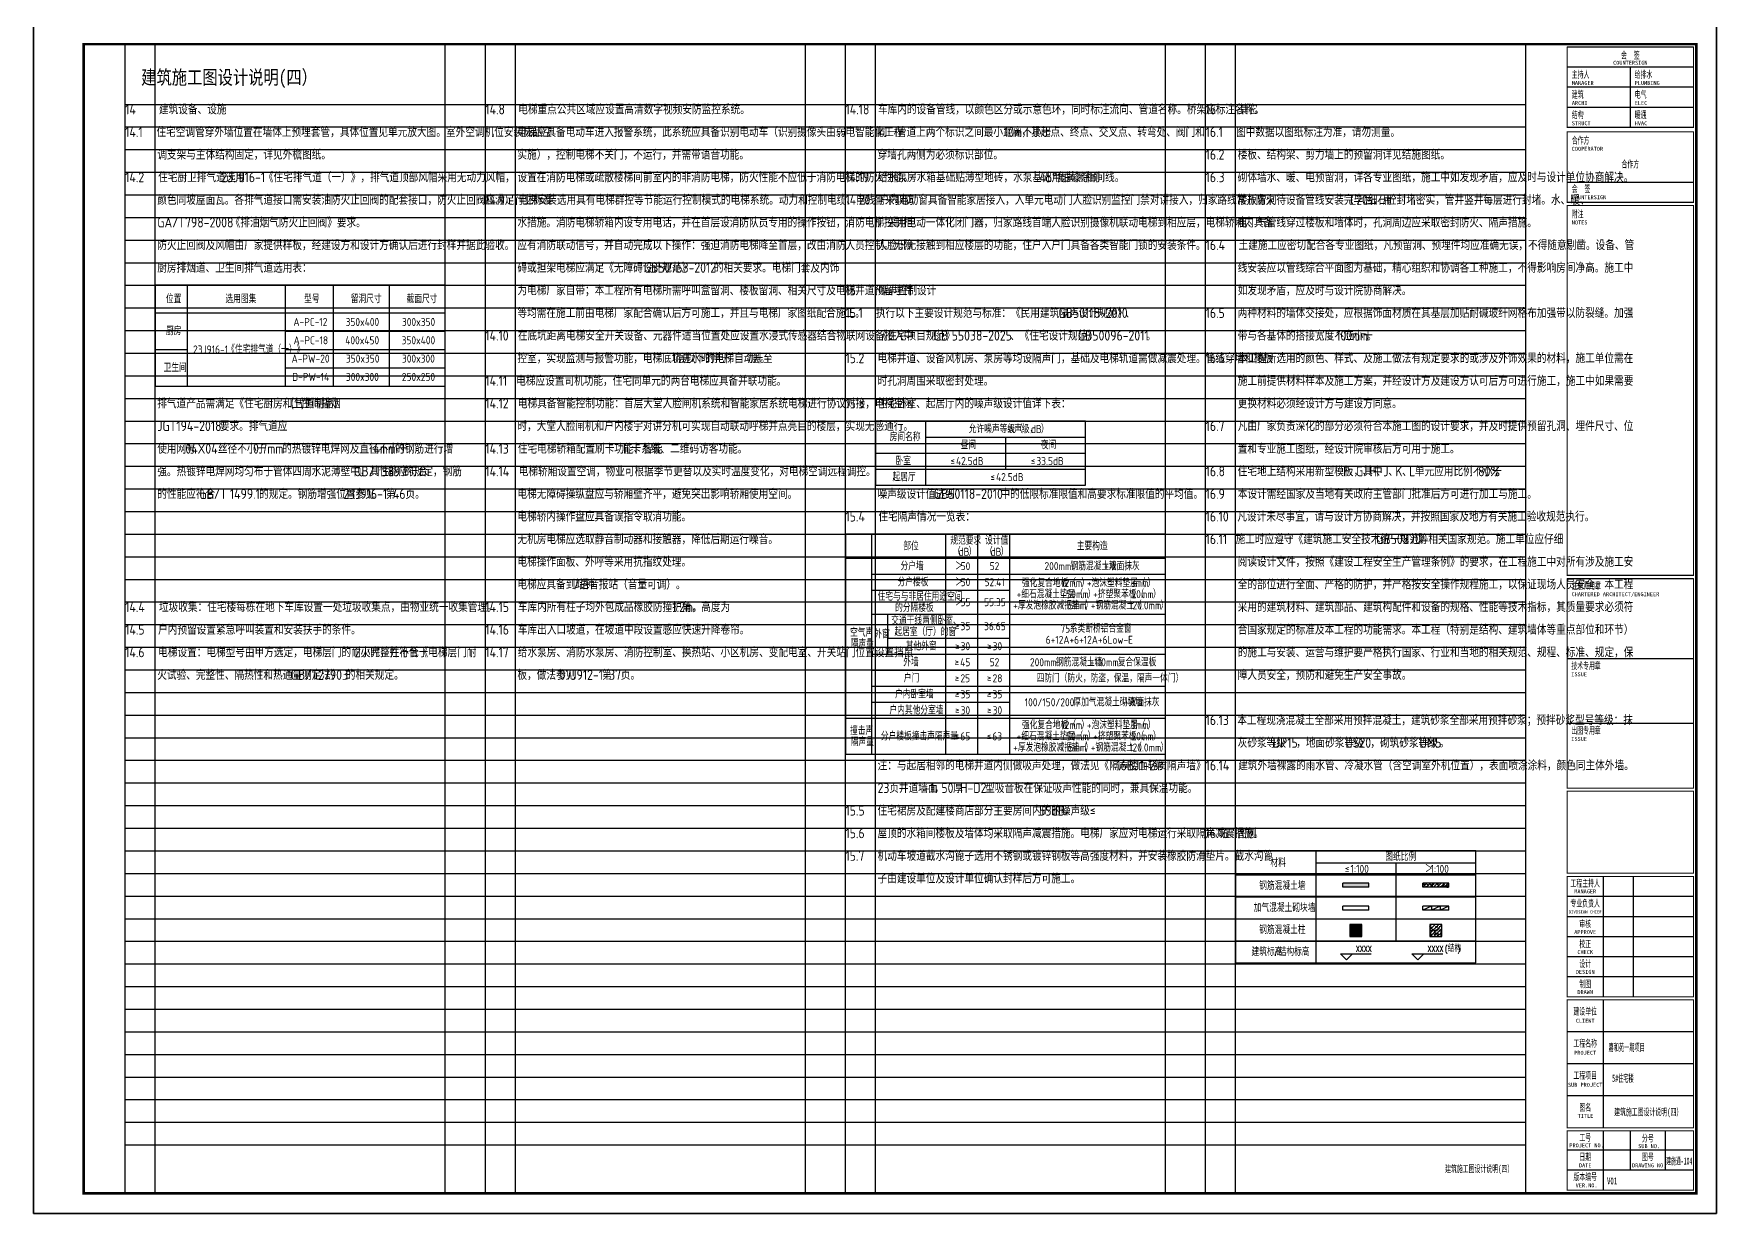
# Model space of a CAD drawing. Extents: x -444109 to -288567, y 158125 to 395725.
# Drawn here: x -372667 to -288567, y 158125 to 217055 of the extents above; entities that cross this region are included whole.
import ezdxf
from ezdxf.enums import TextEntityAlignment as Align

# ---------------------------------------------------------------- set-up
doc = ezdxf.new("R2010")
doc.units = 0
doc.header["$LTSCALE"] = 1000
doc.header["$MEASUREMENT"] = 0
doc.layers.get('Defpoints').update_dxf_attribs({"color": 171})
doc.layers.add('0-DCmeme', color=5, linetype='Continuous', plot=False)
doc.layers.add('0叠拼—建筑设计说明20191113$0$A-ANNO-TEXT', color=7, linetype='Continuous', lineweight=25)
doc.layers.add('0叠拼—消防设计说明20191113$0$A-ANNO-TEXT', color=7, linetype='Continuous', lineweight=25)
for name, color, linetype in [('_TITLE', 7, 'Continuous'), ('A-ANNO-ELEV_标高标注', 3, 'Continuous'), ('A-ANNO-TAB', 7, 'Continuous'), ('A-ANNO-TEXT', 7, 'Continuous'), ('A-ANNO-TITLE', 4, 'Continuous'), ('A-COLU', 255, 'Continuous'), ('A-WALL', 255, 'Continuous'), ('A-WALL-钢筋砼墙', 60, 'Continuous'), ('A-WALL_HATCH', 8, 'Continuous'), ('DC', 7, 'Continuous'), ('PUB_HATCH', 8, 'Continuous')]:
    doc.layers.add(name, color=color, linetype=linetype)
doc.styles.add('-宋体', font='', dxfattribs={"width": 0.8})
doc.styles.add('_TCH_DIM', font='SIMPLEX', dxfattribs={"bigfont": 'GBCBIG'})
doc.styles.get("Standard").update_dxf_attribs({"font": 'GBENOR', "bigfont": 'GBCBIG'})
doc.styles.add('宋体', font='', dxfattribs={"width": 0.8})
doc.styles.get('-宋体').set_extended_font_data('SimSun')
doc.styles.get('宋体').set_extended_font_data('SimSun')
pattern_1 = [(45, (0, 0), (-88.388348, 88.388348), []), (50, (0, 0), (358.6301, -31.37607), [37.5, -412.5]), (355, (0, 0), (-69.37567, 376.09607), [30, -330]), (100.4514, (29.9, -2.6), (289.2547, 344.71977), [31.8701, -350.57106]), (46.1842, (0, 100), (533.6205, -82.7595), [56.25, -618.75]), (96.6356, (44.47, 93.1), (467.33135, 487.0589), [47.80514, -525.8565]), (351.1842, (0, 100), (467.331, 487.0593), [45, -495]), (21, (50, 75), (298.45353, -201.30945), [37.5, -412.5]), (326, (50, 75), (121.65767, 362.57502), [30, -330]), (71.4514, (74.87, 58.22), (420.1113, 161.26525), [31.8701, -350.57106]), (37.5, (0, 0), (6.07993, 166.446927), [0, -326, 0, -335, 0, -331.25]), (7.5, (0, 0), (131.53477, 197.20586), [0, -191, 0, -318.5, 0, -126.25]), (327.5, (-111.5, 0), (266.91122, -11.277436), [0, -125, 0, -390, 0, -517.5]), (317.5, (-161.5, 0), (291.59308, 50.05249), [0, -162.5, 0, -259, 0, -367.5])]

# ---------------------------------------------------------------- blocks, each defined once
blk = doc.blocks.new('_FZH')
blk.add_lwpolyline([(-0.5, -0.5), (0.5, -0.5), (0.5, 0.5), (-0.5, 0.5)], close=True)
at = {"layer": 'PUB_HATCH'}
blk.add_solid([(-0.5, -0.5), (0.5, -0.5), (-0.5, 0.5), (0.5, 0.5)], dxfattribs=at)

msp = doc.modelspace()

# ---------------------------------------------------------------- hatches: boundary and pattern name
at = {"layer": 'A-WALL_HATCH'}
msp.add_hatch(color=256, dxfattribs=at).paths.add_polyline_path([(-305942, 174619), (-307242, 174619), (-307242, 174419), (-305942, 174419)])
h = msp.add_hatch(dxfattribs=at)
h.set_pattern_fill('钢筋混凝土', color=256, scale=50, style=0)
h.set_pattern_definition(pattern_1)
h.paths.add_polyline_path([(-301942, 174619), (-303242, 174619), (-303242, 174419), (-301942, 174419)])
h = msp.add_hatch(dxfattribs=at)
h.set_pattern_fill('钢筋混凝土', color=256, scale=50, style=0)
h.set_pattern_definition(pattern_1)
h.paths.add_polyline_path([(-302892, 171955), (-302292, 171955), (-302292, 172555), (-302892, 172555)])

# ---------------------------------------------------------------- linework, layer by layer
at = {"layer": '_TITLE', "ltscale": 0.5}
msp.add_lwpolyline([(-372667, 217525), (-288567, 217525), (-288567, 158125), (-372667, 158125)], close=True, dxfattribs=at)
at = {"layer": 'A-ANNO-ELEV_标高标注'}
for p, q in [((-307059, 170786), (-307359, 171086)), ((-307359, 171086), (-305813, 171086)), ((-307059, 170786), (-306759, 171086)), ((-303482, 170786), (-303782, 171086)), ((-303782, 171086), (-302235, 171086)), ((-303482, 170786), (-303182, 171086))]:
    msp.add_line(p, q, dxfattribs=at)
at = {"layer": 'A-ANNO-TAB'}
for points in [[(-366592, 199450), (-352092, 199450), (-352092, 204485), (-366592, 204485)], [(-330592, 194505), (-320092, 194505), (-320092, 197705), (-330592, 197705)], [(-332092, 181055), (-316092, 181055), (-316092, 192055), (-332092, 192055)], [(-312592, 170635), (-300592, 170635), (-300592, 176235), (-312592, 176235)]]:
    msp.add_lwpolyline(points, close=True, dxfattribs=at)
for points in [[(-364992, 204485), (-364992, 199450)], [(-360092, 204485), (-360092, 199450)], [(-357692, 204485), (-357692, 199450)], [(-354892, 204485), (-354892, 199450)], [(-366592, 203112), (-352092, 203112)], [(-360092, 202196), (-352092, 202196)], [(-366592, 201281), (-364992, 201281)], [(-360092, 201281), (-352092, 201281)], [(-360092, 200365), (-352092, 200365)], [(-328092, 197705), (-328092, 194505)], [(-328092, 196905), (-320092, 196905)], [(-324092, 196905), (-324092, 195305)], [(-330592, 196105), (-320092, 196105)], [(-330592, 195305), (-320092, 195305)], [(-330792, 192055), (-330792, 181055)], [(-327092, 192055), (-327092, 181055)], [(-325492, 192055), (-325492, 181055)], [(-323892, 192055), (-323892, 181055)], [(-332092, 190855), (-316092, 190855)], [(-330792, 190055), (-316092, 190055)], [(-330792, 189255), (-323892, 189255)], [(-330792, 188055), (-316092, 188055)], [(-329992, 188055), (-329992, 186055)], [(-329992, 186855), (-323892, 186855)], [(-330792, 186055), (-316092, 186055)], [(-330792, 185255), (-316092, 185255)], [(-330792, 184455), (-316092, 184455)], [(-330792, 183655), (-323892, 183655)], [(-332092, 182855), (-316092, 182855)], [(-308592, 176235), (-308592, 170635)], [(-312592, 175035), (-300592, 175035)], [(-308592, 175635), (-300592, 175635)], [(-304592, 175635), (-304592, 171735)], [(-312592, 173935), (-300592, 173935)], [(-312592, 172835), (-300592, 172835)], [(-312592, 171735), (-300592, 171735)]]:
    msp.add_lwpolyline(points, dxfattribs=at)
at = {"layer": 'A-ANNO-TITLE'}
for p, q in [((-289717, 216375), (-296017, 216375)), ((-289717, 215375), (-296017, 215375)), ((-292867, 215375), (-292867, 212375)), ((-289717, 214375), (-296017, 214375)), ((-289717, 214375), (-296017, 214375)), ((-289717, 213375), (-296017, 213375)), ((-289717, 212375), (-296017, 212375)), ((-289717, 209619, 100), (-296017, 209619, 100)), ((-289717, 208614, 100), (-296017, 208614, 100)), ((-289717, 189980), (-296017, 189980)), ((-289717, 189830), (-296017, 189830)), ((-289717, 185830), (-296017, 185830)), ((-289717, 182600), (-296017, 182600)), ((-294227, 174945), (-294227, 168945)), ((-292727, 174945), (-292727, 168945)), ((-289717, 173945), (-296017, 173945)), ((-289717, 172945), (-296017, 172945)), ((-289717, 171945), (-296017, 171945)), ((-289717, 170945), (-296017, 170945)), ((-289717, 169945), (-296017, 169945)), ((-294227, 168795), (-294227, 162395)), ((-289717, 167195), (-296017, 167195)), ((-289717, 165595), (-296017, 165595)), ((-289717, 163995), (-296017, 163995)), ((-294227, 162245), (-294227, 159275)), ((-292867, 162245), (-292867, 160275)), ((-291122, 162245), (-291122, 160275)), ((-289717, 161275), (-296017, 161275)), ((-289717, 160275), (-296017, 160275))]:
    msp.add_line(p, q, dxfattribs=at)
msp.add_lwpolyline([(-372667, 158125), (-288567, 158125), (-288567, 217525), (-372667, 217525)], close=True, dxfattribs=at)
for points, const_width in [([(-370167, 159125), (-289567, 159125), (-289567, 216525), (-370167, 216525)], 120), ([(-296017, 216375), (-296017, 212375), (-289717, 212375), (-289717, 216375)], 50), ([(-296017, 208614), (-289717, 208614), (-289717, 212144), (-296017, 212144)], 50), ([(-296017, 189830), (-296017, 179369), (-289717, 179369), (-289717, 189830), (-289717, 189830), (-296017, 189830)], 50), ([(-296017, 179219), (-296017, 175119), (-289717, 175119), (-289717, 179219)], 50), ([(-296017, 174945), (-296017, 168945), (-289717, 168945), (-289717, 174945)], 50), ([(-296017, 174945), (-296017, 168945), (-289717, 168945), (-289717, 174945)], 50), ([(-296017, 168795), (-296017, 162395), (-289717, 162395), (-289717, 168795)], 50), ([(-296017, 162245), (-296017, 159275), (-289717, 159275), (-289717, 162245)], 50)]:
    msp.add_lwpolyline(points, close=True, dxfattribs=dict(at, const_width=const_width))
at = {"layer": 'A-ANNO-TITLE', "const_width": 50, "elevation": 100}
msp.add_lwpolyline([(-296017, 208464), (-296017, 189980), (-289717, 189980), (-289717, 208464), (-289717, 208464), (-296017, 208464)], close=True, dxfattribs=at)
at = {"layer": 'A-ANNO-TITLE'}
msp.add_point((-289567, 159125), dxfattribs=at)
at = {"layer": 'A-COLU'}
for p, q in [((-302292, 172555), (-302892, 172555)), ((-302892, 172555), (-302892, 171955)), ((-302292, 171955), (-302292, 172555)), ((-302892, 171955), (-302292, 171955))]:
    msp.add_line(p, q, dxfattribs=at)
at = {"layer": 'A-WALL'}
for p, q in [((-305942, 173475), (-307242, 173475)), ((-307242, 173275), (-307242, 173475)), ((-305942, 173275), (-307242, 173275)), ((-305942, 173275), (-305942, 173475)), ((-301942, 173475), (-303242, 173475)), ((-303242, 173275), (-303242, 173475)), ((-301942, 173275), (-303242, 173275)), ((-301942, 173275), (-301942, 173475))]:
    msp.add_line(p, q, dxfattribs=at)
at = {"layer": 'A-WALL-钢筋砼墙'}
for p, q in [((-305942, 174619), (-307242, 174619)), ((-307242, 174419), (-307242, 174619)), ((-305942, 174419), (-307242, 174419)), ((-305942, 174419), (-305942, 174619)), ((-301942, 174619), (-303242, 174619)), ((-303242, 174419), (-303242, 174619)), ((-301942, 174419), (-303242, 174419)), ((-301942, 174419), (-301942, 174619))]:
    msp.add_line(p, q, dxfattribs=at)
at = {"layer": 'A-WALL_HATCH'}
for p, q in [((-302809, 173475), (-303242, 173275)), ((-302375, 173475), (-302809, 173275)), ((-302809, 173475), (-302809, 173275)), ((-301942, 173475), (-302375, 173275)), ((-302375, 173475), (-302375, 173275))]:
    msp.add_line(p, q, dxfattribs=at)
at = {"layer": 'Defpoints', "color": 136}
for p, q in [((-368092, 159125), (-368092, 216525)), ((-366592, 159125), (-366592, 216525)), ((-352092, 159125), (-352092, 216525)), ((-350092, 159125), (-350092, 216525)), ((-348592, 159125), (-348592, 216525)), ((-334092, 159125), (-334092, 216525)), ((-332092, 159125), (-332092, 216525)), ((-330592, 159125), (-330592, 216525)), ((-316092, 159125), (-316092, 216525)), ((-314092, 159125), (-314092, 216525)), ((-312592, 159125), (-312592, 216525)), ((-298092, 159125), (-298092, 216525)), ((-368092, 213525), (-298092, 213525)), ((-368092, 212395), (-298092, 212395)), ((-368092, 211265), (-298092, 211265)), ((-368092, 210135), (-298092, 210135)), ((-368092, 209005), (-298092, 209005)), ((-368092, 207875), (-298092, 207875)), ((-368092, 206745), (-298092, 206745)), ((-368092, 205615), (-298092, 205615)), ((-368092, 204485), (-298092, 204485)), ((-368092, 203355), (-298092, 203355)), ((-368092, 202225), (-298092, 202225)), ((-368092, 201095), (-298092, 201095)), ((-368092, 199965), (-298092, 199965)), ((-368092, 198835), (-298092, 198835)), ((-368092, 197705), (-298092, 197705)), ((-368092, 196575), (-298092, 196575)), ((-368092, 195445), (-298092, 195445)), ((-368092, 194315), (-298092, 194315)), ((-368092, 193185), (-298092, 193185)), ((-368092, 192055), (-298092, 192055)), ((-368092, 190925), (-298092, 190925)), ((-368092, 189795), (-298092, 189795)), ((-368092, 188665), (-298092, 188665)), ((-368092, 187535), (-298092, 187535)), ((-368092, 186405), (-298092, 186405)), ((-368092, 185275), (-298092, 185275)), ((-368092, 184145), (-298092, 184145)), ((-368092, 183015), (-298092, 183015)), ((-368092, 181885), (-298092, 181885)), ((-368092, 180755), (-298092, 180755)), ((-368092, 179625), (-298092, 179625)), ((-368092, 178495), (-298092, 178495)), ((-368092, 177365), (-298092, 177365)), ((-368092, 176235), (-298092, 176235)), ((-368092, 175105), (-298092, 175105)), ((-368092, 173975), (-298092, 173975)), ((-368092, 172845), (-298092, 172845)), ((-368092, 171715), (-298092, 171715)), ((-368092, 170585), (-298092, 170585)), ((-368092, 169455), (-298092, 169455)), ((-368092, 168325), (-298092, 168325)), ((-368092, 167195), (-298092, 167195)), ((-368092, 166065), (-298092, 166065)), ((-368092, 164935), (-298092, 164935)), ((-368092, 163805), (-298092, 163805)), ((-368092, 162675), (-298092, 162675)), ((-368092, 161545), (-298092, 161545))]:
    msp.add_line(p, q, dxfattribs=at)

# ---------------------------------------------------------------- block references
at = {"layer": 'A-COLU', "xscale": 600, "yscale": 600, "zscale": 600}
msp.add_blockref('_FZH', (-306592, 172255), dxfattribs=at)

# ---------------------------------------------------------------- texts
at = {"style": '-宋体'}
for s, height, width, p in [('嘉和苑一期项目', 370, 0.5, (-293955, 166231)), ('5#住宅楼', 370, 0.5, (-293774, 164691)), ('V01', 350, 0.6, (-294033, 159570))]:
    msp.add_text(s, height=height, dxfattribs=dict(at, width=width)).set_placement(p)
at = {"layer": '0-DCmeme', "style": '-宋体', "width": 0.6}
msp.add_text('建筑施工图设计说明(四）', height=350, dxfattribs=at).set_placement((-300421, 160175), align=Align.CENTER)
at = {"layer": '0叠拼—建筑设计说明20191113$0$A-ANNO-TEXT'}
for s, height, p in [('14', 500, (-368092, 213025)), ('建筑设备、设施', 482.3, (-366404, 213025)), ('14.8', 500, (-350092, 213025)), ('电梯重点公共区域应设置高清数字视频安防监控系统。', 482.27, (-348446, 213025)), ('14.18', 500, (-332092, 213025)), ('车库内的设备管线，以颜色区分或示意色环，同时标注流向、管道名称。桥架应标注名称。', 482.27, (-330467, 213025)), ('16', 500, (-314092, 213025)), ('其它', 482.3, (-312446, 213025)), ('14.1', 500, (-368092, 211895)), ('住宅空调管穿外墙位置在墙体上预埋套管，具体位置见单元放大图。室外空调机位安装成品空', 482.27, (-366529, 211895)), ('电梯应具备电动车进入报警系统，此系统应具备识别电动车（识别摄像头由弱电智能化工程', 482.27, (-348488, 211895)), ('同一管道上两个标识之间最小距离不小于', 482.27, (-330488, 211895)), ('10m', 500, (-324169, 211895)), ('，其起点、终点、交叉点、转弯处、阀门和', 482.27, (-323294, 211895)), ('16.1', 500, (-314092, 211895)), ('图中数据以图纸标注为准，请勿测量。', 482.27, (-312571, 211895)), ('调支架与主体结构固定，详见外檐图纸。', 482.27, (-366488, 210765)), ('实施），控制电梯不关门，不运行，并需带语音功能。', 482.27, (-348488, 210765)), ('穿墙孔两侧为必须标识部位。', 482.27, (-330488, 210765)), ('16.2', 500, (-314092, 210765)), ('楼板、结构梁、剪力墙上的预留洞详见结施图纸。', 482.27, (-312488, 210765)), ('14.2', 500, (-368092, 209635)), ('住宅厨卫排气道选用', 482.3, (-366446, 209635)), ('23J916-1', 500, (-363286, 209635)), ('《住宅排气道（一）》，排气道顶部风帽采用无动力风帽，', 482.27, (-361160, 209635)), ('设置在消防电梯或疏散楼梯间前室内的非消防电梯，防火性能不应低于消防电梯的防火性能。', 482.27, (-348488, 209635)), ('14.19', 500, (-332092, 209635)), ('给水泵房水箱基础贴薄型地砖，水泵基础用油漆涂刷', 482.27, (-330465, 209635)), ('45', 500, (-322391, 209635)), ('°角黄黑相间线。', 482.3, (-321766, 209635)), ('16.3', 500, (-314092, 209635)), ('砌体墙水、暖、电预留洞，详各专业图纸，施工中如发现矛盾，应及时与设计单位协商解决。', 482.27, (-312488, 209635)), ('颜色同坡屋面瓦。各排气道接口需安装油防火止回阀的配套接口，防火止回阀应满足行业标准', 482.27, (-366488, 208505)), ('14.9', 500, (-350092, 208505)), ('电梯安装选用具有电梯群控等节能运行控制模式的电梯系统。动力和控制电缆、电线需采取防', 482.27, (-348445, 208505)), ('14.20', 500, (-332092, 208505)), ('户内电动窗具备智能家居接入，入单元电动门人脸识别监控门禁对讲接入，归家路线常开防火', 482.27, (-330384, 208505)), ('楼板留洞待设备管线安装完毕后，用', 482.27, (-312488, 208505)), ('C20', 500, (-306871, 208505)), ('细石砼封堵密实，管井竖井每层进行封堵。水、暖、', 482.27, (-305996, 208505)), ('GA/T798-2008', 500, (-366488, 207375)), ('《排油烟气防火止回阀》要求。', 482.27, (-362820, 207375)), ('水措施。消防电梯轿箱内设专用电话，并在首层设消防队员专用的操作按钮，消防电梯控制柜', 482.27, (-348488, 207375)), ('门采用电动一体化闭门器，归家路线首端人脸识别摄像机联动电梯到相应层，电梯轿厢内具备', 482.27, (-330488, 207375)), ('电、气管线穿过楼板和墙体时，孔洞周边应采取密封防火、隔声措施。', 482.27, (-312488, 207375)), ('防火止回阀及风帽由厂家提供样板，经建设方和设计方确认后进行封样并据此验收。', 482.27, (-366488, 206245)), ('应有消防联动信号，并自动完成以下操作：强迫消防电梯降至首层，改由消防人员控制。无障', 482.27, (-348488, 206245)), ('人脸识无接触到相应楼层的功能，住户入户门具备各类智能门锁的安装条件。', 482.27, (-330488, 206245)), ('16.4', 500, (-314092, 206245)), ('土建施工应密切配合各专业图纸，凡预留洞、预埋件均应准确无误，不得随意剔凿。设备、管', 482.27, (-312446, 206245)), ('厨房排烟道、卫生间排气道选用表：', 482.27, (-366488, 205115)), ('碍或担架电梯应满足《无障碍设计规范》', 482.27, (-348488, 205115)), ('GB50763-2012', 500, (-342169, 205115)), ('的相关要求。电梯门套及内饰', 482.27, (-338669, 205115)), ('线安装应以管线综合平面图为基础，精心组织和协调各工种施工，不得影响房间净高。施工中', 482.27, (-312488, 205115)), ('为电梯厂家自带；本工程所有电梯所需呼叫盒留洞、楼板留洞、相关尺寸及电梯井道预留埋件', 482.27, (-348488, 203985)), ('15', 500, (-332092, 203985)), ('噪声控制设计', 482.3, (-330446, 203985)), ('如发现矛盾，应及时与设计院协商解决。', 482.27, (-312488, 203985)), ('等均需在施工前由电梯厂家配合确认后方可施工，并且与电梯厂家图纸配合施工。', 482.27, (-348488, 202855)), ('15.1', 500, (-332092, 202855)), ('执行以下主要设计规范与标准：《民用建筑隔声设计规范》', 482.27, (-330571, 202855)), ('GB50118-2010', 500, (-321443, 202855)), ('、', 482, (-318110, 202855)), ('16.5', 500, (-314092, 202855)), ('两种材料的墙体交接处，应根据饰面材质在其基层加贴耐碱玻纤网格布加强带以防裂缝。加强', 482.27, (-312488, 202855)), ('14.10', 500, (-350092, 201725)), ('在底坑距离电梯安全开关设备、元器件适当位置处应设置水浸式传感器结合物联网设备接入中', 482.27, (-348467, 201725)), ('《住宅项目规范》', 482.3, (-330488, 201725)), ('GB', 500, (-327679, 201725)), ('55038-2025', 500, (-326783, 201725)), ('、《住宅设计规范》', 482.3, (-323867, 201725)), ('GB50096-2011', 500, (-320478, 201725)), ('。', 482, (-317060, 201725)), ('带与各基体的搭接宽度不应小于', 482.27, (-312488, 201725)), ('100mm', 500, (-307573, 201725)), ('。', 482, (-306031, 201725)), ('控室，实现监测与报警功能，电梯底坑进水时停于', 482.27, (-348488, 200595)), ('1', 500, (-340764, 200595)), ('层以下的电梯自动升至', 482.3, (-340556, 200595)), ('1', 500, (-337045, 200595)), ('层。', 482.3, (-336837, 200595)), ('15.2', 500, (-332092, 200595)), ('电梯井道、设备风机房、泵房等均设隔声门，基础及电梯轨道需做减震处理。管线穿墙和楼板', 482.27, (-330488, 200595)), ('16.6', 500, (-314092, 200595)), ('本工程所选用的颜色、样式、及施工做法有规定要求的或涉及外饰效果的材料，施工单位需在', 482.27, (-312488, 200595)), ('14.11', 500, (-350092, 199465)), ('电梯应设置司机功能，住宅同单元的两台电梯应具备并联功能。', 482.27, (-348550, 199465)), ('时孔洞周围采取密封处理。', 482.27, (-330488, 199465)), ('施工前提供材料样本及施工方案，并经设计方及建设方认可后方可进行施工，施工中如果需要', 482.27, (-312488, 199465)), ('排气道产品需满足《住宅厨房和卫生间排烟', 482.27, (-366488, 198335)), ('(', 500, (-359817, 198335)), ('气', 482, (-359651, 198335)), (')', 500, (-359300, 198335)), ('道制品》', 482.3, (-359133, 198335)), ('14.12', 500, (-350092, 198335)), ('电梯具备智能控制功能：首层大堂人脸闸机系统和智能家居系统电梯进行协议对接，电梯空闲', 482.27, (-348467, 198335)), ('15.3', 500, (-332092, 198335)), ('住宅卧室、起居厅内的噪声级设计值详下表：', 482.27, (-330488, 198335)), ('更换材料必须经设计方与建设方同意。', 482.27, (-312488, 198335)), ('JGT194-2018', 500, (-366488, 197205)), ('要求。排气道应', 482.3, (-363361, 197205)), ('时，大堂人脸闸机和户内楼宇对讲分机可实现自动联动呼梯并点亮目的楼层，实现无感通行。', 482.27, (-348488, 197205)), ('16.7', 500, (-314092, 197205)), ('凡由厂家负责深化的部分必须符合本施工图的设计要求，并及时提供预留孔洞、埋件尺寸、位', 482.27, (-312488, 197205)), ('使用网号', 482.3, (-366488, 196075)), ('04X04', 500, (-365083, 196075)), ('丝径不小于', 482.3, (-363458, 196075)), ('0.7mm', 500, (-361703, 196075)), ('的热镀锌电焊网及直径不小于', 482.27, (-360245, 196075)), ('4mm', 500, (-355681, 196075)), ('的钢筋进行增', 482.3, (-354598, 196075)), ('14.13', 500, (-350092, 196075)), ('住宅电梯轿箱配置刷卡功能、智能', 482.27, (-348467, 196075)), ('IC', 500, (-343201, 196075)), ('卡系统、二维码访客功能。', 482.27, (-342784, 196075)), ('置和专业施工图纸，经设计院审核后方可用于施工。', 482.27, (-312488, 196075)), ('强。热镀锌电焊网均匀布于管体四周水泥薄壁中，其性能应符合', 482.27, (-366488, 194945)), ('QB/T3897', 500, (-356658, 194945)), ('的规定，钢筋', 482.3, (-354156, 194945)), ('14.14', 500, (-350092, 194945)), ('电梯轿厢设置空调，物业可根据季节更替以及实时温度变化，对电梯空调远程调控。', 482.27, (-348425, 194945)), ('16.8', 500, (-314092, 194945)), ('住宅地上结构采用新型模板，其中', 482.27, (-312488, 194945)), ('F', 500, (-307222, 194945)), ('、', 482, (-306930, 194945)), ('G', 500, (-306579, 194945)), ('、', 482, (-306246, 194945)), ('H', 500, (-305895, 194945)), ('、', 482, (-305561, 194945)), ('J', 500, (-305210, 194945)), ('、', 482, (-304960, 194945)), ('K', 500, (-304609, 194945)), ('、', 482, (-304274, 194945)), ('L', 500, (-303923, 194945)), ('单元应用比例不小于', 482.3, (-303631, 194945)), ('80%', 500, (-300471, 194945)), ('的性能应符合', 482.3, (-366488, 193815)), ('GB/T', 500, (-364381, 193815)), ('1499.1', 500, (-362860, 193815)), ('的规定。钢筋增强位置参见', 482.27, (-361399, 193815)), ('23J916-1', 500, (-357186, 193815)), ('第', 482, (-355060, 193815)), ('46', 500, (-354709, 193815)), ('页。', 482.3, (-354084, 193815)), ('电梯无障碍操纵盘应与轿厢壁齐平，避免突出影响轿厢使用空间。', 482.27, (-348488, 193815)), ('噪声级设计值达到', 482.3, (-330488, 193815)), ('GB50118-2010', 500, (-327679, 193815)), ('中的低限标准限值和高要求标准限值的平均值。', 482.27, (-324346, 193815)), ('16.9', 500, (-314092, 193815)), ('本设计需经国家及当地有关政府主管部门批准后方可进行加工与施工。', 482.27, (-312486, 193815)), ('电梯轿内操作盘应具备误指令取消功能。', 482.27, (-348488, 192685)), ('15.4', 500, (-332092, 192685)), ('住宅隔声情况一览表：', 482.3, (-330446, 192685)), ('16.10', 500, (-314092, 192685)), ('凡设计未尽事宜，请与设计方协商解决，并按照国家及地方有关施工验收规范执行。', 482.27, (-312509, 192685)), ('无机房电梯应选取静音制动器和接触器，降低后期运行噪音。', 482.27, (-348488, 191555)), ('16.11', 500, (-314092, 191555)), ('施工时应遵守《建筑施工安全技术统一规范》', 482.27, (-312592, 191555)), ('GB50870', 500, (-305571, 191555)), ('等相关国家规范。施工单位应仔细', 482.27, (-303446, 191555)), ('电梯操作面板、外呼等采用抗指纹处理。', 482.27, (-348488, 190425)), ('阅读设计文件，按照《建设工程安全生产管理条例》的要求，在工程施工中对所有涉及施工安', 482.27, (-312488, 190425)), ('电梯应具备到站钟', 482.3, (-348488, 189295)), ('/', 500, (-345679, 189295)), ('语音报站（音量可调）。', 482.27, (-345388, 189295)), ('全的部位进行全面、严格的防护，并严格按安全操作规程施工，以保证现场人员安全。本工程', 482.27, (-312488, 189295)), ('14.4', 500, (-368092, 188165)), ('垃圾收集：住宅楼每栋在地下车库设置一处垃圾收集点，由物业统一收集管理。', 482.27, (-366404, 188165)), ('14.15', 500, (-350092, 188165)), ('车库内所有柱子均外包成品橡胶防撞护角，高度为', 482.27, (-348467, 188165)), ('1.2m', 500, (-340743, 188165)), ('采用的建筑材料、建筑部品、建筑构配件和设备的规格、性能等技术指标，其质量要求必须符', 482.27, (-312488, 188165)), ('户内预留设置紧急呼叫装置和安装扶手的条件。', 482.27, (-366446, 187035)), ('车库出入口坡道，在坡道中段设置感应快速升降卷帘。', 482.27, (-348467, 187035)), ('。', 482, (-339743, 188165)), ('合国家规定的标准及本工程的功能需求。本工程（特别是结构、建筑墙体等重点部位和环节）', 482.27, (-312488, 187035)), ('14.5', 500, (-368092, 187035)), ('14.16', 500, (-350092, 187035)), ('14.6', 500, (-368092, 185905)), ('电梯设置：电梯型号由甲方选定，电梯层门的耐火完整性不低于', 482.27, (-366446, 185905)), ('2', 500, (-356616, 185905)), ('小时，并符合《电梯层门耐', 482.27, (-356325, 185905)), ('14.17', 500, (-350092, 185905)), ('给水泵房、消防水泵房、消防控制室、换热站、小区机房、变配电室、开关站门位置设置挡鼠', 482.27, (-348467, 185905)), ('的施工与安装、运营与维护要严格执行国家、行业和当地的相关规范、规程、标准、规定，保', 482.27, (-312488, 185905)), ('火试验、完整性、隔热性和热通量测定法》', 482.27, (-366488, 184775)), ('GB/T27903', 500, (-359817, 184775)), ('的相关规定。', 482.3, (-357066, 184775)), ('板，做法参见', 482.3, (-348488, 184775)), ('07J912-1', 500, (-346381, 184775)), ('第', 482, (-344255, 184775)), ('37', 500, (-343904, 184775)), ('页。', 482.3, (-343320, 184775)), ('障人员安全，预防和避免生产安全事故。', 482.27, (-312488, 184775)), ('16.13', 500, (-314092, 182515)), ('本工程现浇混凝土全部采用预拌混凝土，建筑砂浆全部采用预拌砂浆；预拌砂浆型号等级：抹', 482.27, (-312509, 182515)), ('灰砂浆等级', 482.3, (-312488, 181385)), ('DP15', 500, (-310732, 181385)), ('，地面砂浆等级', 482.3, (-309566, 181385)), ('DS20', 500, (-307108, 181385)), ('，砌筑砂浆等级', 482.3, (-305858, 181385)), ('DM5', 500, (-303401, 181385)), ('。', 482, (-302401, 181385)), ('注：与起居相邻的电梯井道内侧做吸声处理，做法见《隔声楼面轻质隔声墙》', 482.27, (-330488, 180255)), ('16BJ1-2', 500, (-318552, 180255)), ('第', 482, (-316677, 180255)), ('16.14', 500, (-314092, 180255)), ('建筑外墙裸露的雨水管、冷凝水管（含空调室外机位置），表面喷涂涂料，颜色同主体外墙。', 482.27, (-312467, 180255)), ('23', 500, (-330488, 179125)), ('页井道墙面', 482.3, (-329904, 179125)), ('-1', 500, (-328149, 179125)), ('，', 482, (-327649, 179125)), ('50', 500, (-327298, 179125)), ('厚', 482, (-326715, 179125)), ('H-D2', 500, (-326364, 179125)), ('型吸音板在保证吸声性能的同时，兼具保温功能。', 482.27, (-325114, 179125)), ('15.5', 500, (-332092, 177995)), ('住宅裙房及配建楼商店部分主要房间内的的噪声级≤', 482.27, (-330488, 177995)), ('55dB', 500, (-322413, 177995)), ('。', 482, (-321205, 177995)), ('15.6', 500, (-332092, 176865)), ('屋顶的水箱间楼板及墙体均采取隔声减震措施。电梯厂家应对电梯运行采取隔声减震措施。', 482.27, (-330488, 176865)), ('16.16', 500, (-314092, 176865)), ('图例', 482.3, (-312509, 176865)), ('15.7', 500, (-332092, 175735)), ('机动车坡道截水沟篦子选用不锈钢或镀锌钢板等高强度材料，并安装橡胶防滑垫片。截水沟篦', 482.27, (-330488, 175735)), ('子由建设单位及设计单位确认封样后方可施工。', 482.27, (-330488, 174605))]:
    msp.add_text(s, height=height, dxfattribs=at).set_placement(p)
at = {"layer": '0叠拼—消防设计说明20191113$0$A-ANNO-TEXT', "style": '宋体', "width": 0.8}
msp.add_text('建筑施工图设计说明(四）', height=700, dxfattribs=at).set_placement((-367292, 214525))
at = {"layer": 'A-ANNO-TAB'}
for s, height, p in [('位置', 385.8, (-366056, 203599)), ('选用图集', 385.8, (-363082, 203599)), ('型号', 385.8, (-359145, 203599)), ('留洞尺寸', 385.8, (-356820, 203599)), ('截面尺寸', 385.8, (-354030, 203599)), ('A-PC-12', 400, (-359685, 202454)), ('350x400', 400, (-357075, 202454)), ('300x350', 400, (-354259, 202454)), ('厨房', 385.8, (-366054, 201996)), ('A-PC-18', 400, (-359675, 201539)), ('400x450', 400, (-357092, 201539)), ('350x400', 400, (-354275, 201539)), ('23J916-1', 400, (-364699, 201081)), ('《住宅排气道（一）》', 385.8, (-362998, 201081)), ('A-PW-20', 400, (-359775, 200623)), ('350x350', 400, (-357059, 200623)), ('300x300', 400, (-354259, 200623)), ('卫生间', 385.8, (-366175, 200165)), ('D-PW-14', 400, (-359742, 199708)), ('300x300', 400, (-357059, 199708)), ('250x250', 400, (-354263, 199708)), ('房间名称', 385.8, (-329882, 196705)), ('允许噪声等级（', 385.8, (-325932, 197105)), ('A', 400, (-323966, 197105)), ('声级，', 385.8, (-323666, 197105)), ('dB', 400, (-322823, 197105)), ('）', 386, (-322323, 197105)), ('昼间', 385.8, (-326337, 196305)), ('夜间', 385.8, (-322332, 196305)), ('起居厅', 385.8, (-329744, 194705)), ('卧室', 385.8, (-329591, 195505)), ('≤', 386, (-326849, 195505)), ('42.5dB', 400, (-326568, 195505)), ('≤', 386, (-322832, 195505)), ('33.5dB', 400, (-322551, 195505)), ('≤', 386, (-324849, 194705)), ('42.5dB', 400, (-324568, 194705)), ('规范要求', 385.8, (-326854, 191535)), ('设计值', 385.8, (-325113, 191535)), ('部位', 385.8, (-329199, 191255)), ('（', 386, (-326718, 190975)), ('dB', 400, (-326437, 190975)), ('）', 386, (-325937, 190975)), ('（', 386, (-325118, 190975)), ('dB', 400, (-324837, 190975)), ('）', 386, (-324337, 190975)), ('主要构造', 385.8, (-320532, 191255)), ('分户墙', 385.8, (-329342, 190255)), ('＞', 386, (-326616, 190255)), ('50', 400, (-326335, 190255)), ('52', 400, (-324885, 190255)), ('200mm', 400, (-322146, 190255)), ('钢筋混凝土墙', 385.8, (-320846, 190255)), ('+', 400, (-319161, 190255)), ('双面抹灰', 385.8, (-318927, 190255)), ('分户楼板', 385.8, (-329489, 189455)), ('＞', 386, (-326616, 189455)), ('50', 400, (-326335, 189455)), ('52.41', 400, (-325142, 189455)), ('细石混凝土垫层（', 385.8, (-323305, 188855)), ('强化复合地板（', 385.8, (-323272, 189415)), ('12mm', 400, (-321306, 189415)), ('50mm', 400, (-321059, 188855)), ('）', 386, (-320306, 189415)), ('+', 400, (-320025, 189415)), ('）', 386, (-319992, 188855)), ('泡沫塑料垫层（', 385.8, (-319792, 189415)), ('挤塑聚苯板（', 385.8, (-319478, 188855)), ('3mm', 400, (-317826, 189415)), ('20mm', 400, (-317793, 188855)), ('）', 386, (-316993, 189415)), ('）', 386, (-316726, 188855)), ('住宅与与非居住用途空间', 385.82, (-330487, 188735)), ('的分隔楼板', 385.8, (-329612, 188175)), ('＞', 386, (-326623, 188455)), ('55', 400, (-326342, 188455)), ('55.35', 400, (-325165, 188455)), ('+', 400, (-323708, 188295)), ('+', 400, (-323539, 188855)), ('厚发泡橡胶减振垫（', 385.8, (-323474, 188295)), ('5mm', 400, (-320947, 188295)), ('）', 386, (-320113, 188295)), ('+', 400, (-319832, 188295)), ('+', 400, (-319711, 188855)), ('钢筋混凝土（', 385.8, (-319599, 188295)), ('120.0mm', 400, (-317914, 188295)), ('）', 386, (-316347, 188295)), ('交通干线两侧卧室、', 385.8, (-329806, 187535)), ('≥', 386, (-326623, 187255)), ('35', 400, (-326342, 187255)), ('36.65', 400, (-325165, 187255)), ('系类断桥铝合金窗', 385.8, (-320882, 187135)), ('空气声', 385.8, (-331863, 186935)), ('隔声量', 385.8, (-331831, 186375)), ('外窗', 385.8, (-330649, 186855)), ('起居室（厅）的窗', 385.8, (-329644, 186975)), ('6+12A+6+12A+6Low-E', 400, (-322085, 186575)), ('75', 400, (-321349, 187135)), ('外墙', 385.8, (-329201, 185455)), ('其他外窗', 385.8, (-329078, 186255)), ('≥', 386, (-326616, 186255)), ('30', 400, (-326335, 186255)), ('≥', 386, (-325016, 186255)), ('30', 400, (-324735, 186255)), ('钢筋混凝土墙', 385.8, (-321570, 185455)), ('复合保温板', 385.8, (-318484, 185455)), ('户门', 385.8, (-329180, 184655)), ('≥', 386, (-326639, 185455)), ('45', 400, (-326358, 185455)), ('25', 400, (-326346, 184655)), ('52', 400, (-324885, 185455)), ('28', 400, (-324739, 184655)), ('200mm', 400, (-322870, 185455)), ('四防门（防火，防盗，保温，隔声一体门）', 385.82, (-322542, 184655)), ('+110mm', 400, (-319884, 185455)), ('户内卧室墙', 385.8, (-329614, 183855)), ('≥', 386, (-326627, 184655)), ('35', 400, (-326342, 183855)), ('≥', 386, (-325020, 184655)), ('35', 400, (-324742, 183855)), ('户内其他分室墙', 385.8, (-329895, 183055)), ('≥', 386, (-326623, 183855)), ('≥', 386, (-326616, 183055)), ('30', 400, (-326335, 183055)), ('≥', 386, (-325023, 183855)), ('≥', 386, (-325016, 183055)), ('30', 400, (-324735, 183055)), ('100/150/200', 400, (-323134, 183455)), ('厚加气混凝土砌块墙', 385.8, (-320700, 183455)), ('+', 400, (-318173, 183455)), ('双面抹灰', 385.8, (-317939, 183455)), ('强化复合地板（', 385.8, (-323272, 182315)), ('12mm', 400, (-321306, 182315)), ('）', 386, (-320306, 182315)), ('+', 400, (-320025, 182315)), ('泡沫塑料垫层（', 385.8, (-319792, 182315)), ('3mm', 400, (-317826, 182315)), ('）', 386, (-316993, 182315)), ('撞击声', 385.8, (-331863, 182035)), ('隔声量', 385.8, (-331831, 181475)), ('分户楼板撞击声隔声量', 385.8, (-330323, 181755)), ('≤', 386, (-326633, 181755)), ('65', 400, (-326352, 181755)), ('≤', 386, (-325033, 181755)), ('63', 400, (-324752, 181755)), ('+', 400, (-323539, 181755)), ('细石混凝土垫层（', 385.8, (-323305, 181755)), ('50mm', 400, (-321059, 181755)), ('）', 386, (-319992, 181755)), ('+', 400, (-319711, 181755)), ('挤塑聚苯板（', 385.8, (-319478, 181755)), ('20mm', 400, (-317793, 181755)), ('）', 386, (-316726, 181755)), ('+', 400, (-323708, 181195)), ('厚发泡橡胶减振垫（', 385.8, (-323474, 181195)), ('5mm', 400, (-320947, 181195)), ('）', 386, (-320113, 181195)), ('+', 400, (-319832, 181195)), ('钢筋混凝土（', 385.8, (-319599, 181195)), ('120.0mm', 400, (-317914, 181195)), ('）', 386, (-316347, 181195)), ('材料', 385.8, (-310851, 175435)), ('图纸比例', 385.8, (-305113, 175735)), ('≤', 386, (-307132, 175135)), ('1:100', 400, (-306852, 175135)), ('＞', 386, (-303132, 175135)), ('1:100', 400, (-302852, 175135)), ('钢筋混凝土墙', 385.8, (-311413, 174285)), ('加气混凝土砌块墙', 385.8, (-311690, 173185)), ('钢筋混凝土柱', 385.8, (-311413, 172085)), ('建筑标高', 385.8, (-311798, 170985)), ('/', 400, (-310675, 170985)), ('结构标高', 385.8, (-310441, 170985))]:
    msp.add_text(s, height=height, dxfattribs=at).set_placement(p)
at = {"layer": 'A-ANNO-TEXT', "style": '_TCH_DIM'}
msp.add_text('结构', height=337.6, dxfattribs=at).set_placement((-301995, 171191))
at = {"layer": 'A-ANNO-TEXT', "style": '_TCH_DIM', "width": 0.705882}
for s, height, p in [('XXXX', 297.5, (-306583, 171191)), ('XXXX', 297.5, (-303005, 171191)), ('(', 298, (-302135, 171191)), (')', 298, (-301504, 171191))]:
    msp.add_text(s, height=height, dxfattribs=at).set_placement(p)
at = {"layer": 'A-ANNO-TITLE', "style": '-宋体', "width": 0.6}
for s, p in [('会  签', (-292867, 215806)), ('工程主持人', (-295122, 174441)), ('专业负责人', (-295122, 173441)), ('审核', (-295122, 172411)), ('校正', (-295122, 171410)), ('设计', (-295122, 170421)), ('制图', (-295122, 169410)), ('建设单位', (-295122, 168045)), ('工程名称', (-295122, 166445)), ('工程项目', (-295122, 164845)), ('图名', (-295120, 163245)), ('工号', (-295122, 161740)), ('分号', (-291994, 161702)), ('日期', (-295122, 160774)), ('图号', (-291994, 160771)), ('版本编号', (-295122, 159774))]:
    msp.add_text(s, height=350, dxfattribs=at).set_placement(p, align=Align.CENTER)
at = {"layer": 'A-ANNO-TITLE', "style": '-宋体'}
for s, height, p in [('COUNTERSIGN', 200, (-292867, 215502)), ('MANAGER', 200, (-295122, 174108)), ('DIVISION CHIEF', 150, (-295122, 173108)), ('APPROVE', 200, (-295122, 172078)), ('CHECK', 200, (-295122, 171077)), ('DESIGN', 200, (-295122, 170088)), ('DRAWN', 200, (-295122, 169077)), ('CLIENT', 200, (-295122, 167645)), ('PROJECT', 200, (-295122, 166045)), ('SUB PROJECT', 200, (-295122, 164445)), ('TITLE', 200, (-295108, 162893)), ('PROJECT NO.', 200, (-295052, 161419)), ('SUB NO.', 200, (-291924, 161381)), ('DATE', 200, (-295122, 160422)), ('DRAWING NO.', 200, (-291924, 160419)), ('VER.NO.', 200, (-295052, 159422))]:
    msp.add_text(s, height=height, dxfattribs=at).set_placement(p, align=Align.CENTER)
for s, p in [('MANAGER', (-295793, 214493)), ('PLUMBING', (-292650, 214493)), ('ARCHI', (-295789, 213493, 100)), ('ELEC', (-292647, 213493, 100)), ('STRUCT', (-295789, 212479, 100)), ('HVAC', (-292647, 212479, 100)), ('COOPERATOR', (-295793, 211203)), ('COUNTERSIGN', (-295793, 208786)), ('NOTES', (-295793, 207523)), ('CHARTERED ARCHITECT/ENGINEER', (-295802, 188955)), ('ISSUE', (-295816, 184954)), ('ISSUE', (-295816, 181724))]:
    msp.add_text(s, height=200, dxfattribs=at).set_placement(p)
at = {"layer": 'A-ANNO-TITLE', "style": '-宋体', "width": 0.6}
for s, p in [('主持人', (-295793, 214843)), ('给排水', (-292650, 214843)), ('建筑', (-295793, 213843)), ('电气', (-292647, 213843, 100)), ('结构', (-295789, 212829, 100)), ('暖通', (-292647, 212829, 100)), ('合作方', (-295793, 211553)), ('会  签  ', (-295793, 209136)), ('附注', (-295793, 207873)), ('注册师用章', (-295802, 189305)), ('技术专用章', (-295816, 185304)), ('出图专用章', (-295816, 182074))]:
    msp.add_text(s, height=350, dxfattribs=at).set_placement(p)
msp.add_attdef('合作方', text='', height=350, dxfattribs=at).set_placement((-292867, 210364), align=Align.CENTER)
at = {"layer": 'DC', "style": '-宋体'}
for s, width, p in [('建筑施工图设计说明(四）', 0.6, (-291972, 163012)), ('建施通-104', 0.5, (-290422, 160564))]:
    msp.add_text(s, height=350, dxfattribs=dict(at, width=width)).set_placement(p, align=Align.CENTER)

doc.saveas('drawing.dxf')
